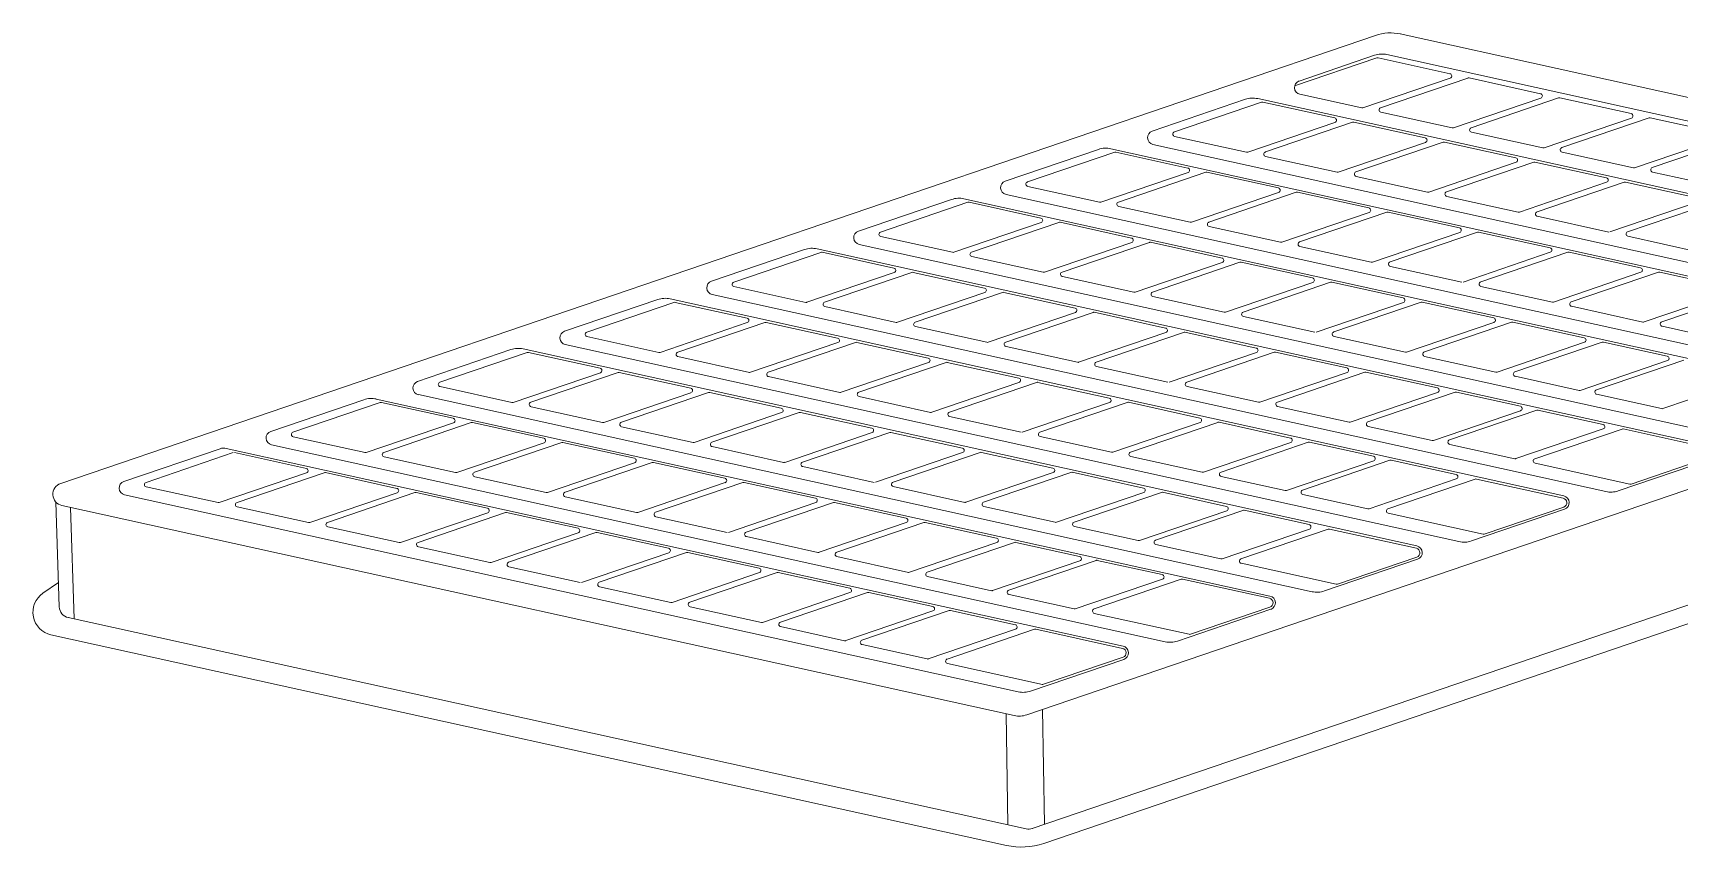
# Model space of a CAD drawing. Extents: x 2510 to 2656, y 707 to 760.
# Drawn here: x 2586.69 to 2591.79, y 741.33 to 743.85 of the extents above; entities that cross this region are included whole.
import ezdxf

# ---------------------------------------------------------------- set-up
doc = ezdxf.new("R2010")
doc.units = 0
doc.header["$MEASUREMENT"] = 0
doc.layers.get('0').update_dxf_attribs({"linetype": 'CONTINUOUS', "lineweight": 20})

msp = doc.modelspace()

# ---------------------------------------------------------------- linework, layer by layer
at = {"color": 141, "linetype": 'ByBlock'}
for p, q in [((2586.7784, 742.4564), (2590.8462, 743.8431)), ((2590.9228, 743.8474), (2593.7255, 743.2292)), ((2590.6097, 743.7019), (2590.8432, 743.7815)), ((2590.8815, 743.7836), (2593.5965, 743.1847)), ((2590.5958, 743.6865), (2590.8504, 743.7733)), ((2590.8542, 743.7735), (2591.0765, 743.7245)), ((2591.0772, 743.7108), (2590.8073, 743.6188)), ((2591.1319, 743.7112), (2590.8619, 743.6192)), ((2591.1357, 743.7114), (2591.3566, 743.6627)), ((2590.1552, 743.5469), (2590.4434, 743.6452)), ((2590.2238, 743.5443), (2590.4938, 743.6363)), ((2590.4817, 743.6473), (2593.2464, 743.0375)), ((2590.4976, 743.6365), (2590.7198, 743.5875)), ((2590.612, 743.6608), (2590.8035, 743.6186)), ((2591.3574, 743.649), (2591.0874, 743.557)), ((2591.412, 743.6494), (2591.1421, 743.5574)), ((2591.4158, 743.6496), (2591.6368, 743.6009)), ((2590.7206, 743.5738), (2590.4506, 743.4818)), ((2590.7752, 743.5742), (2590.5053, 743.4822)), ((2590.7791, 743.5745), (2591, 743.5257)), ((2590.8627, 743.6055), (2591.0836, 743.5568)), ((2591.6375, 743.5872), (2591.3676, 743.4952)), ((2591.6922, 743.5876), (2591.4222, 743.4956)), ((2591.696, 743.5878), (2591.9169, 743.5391)), ((2590.2246, 743.5306), (2590.4468, 743.4816)), ((2591.1428, 743.5437), (2591.3638, 743.495)), ((2591.9177, 743.5254), (2591.6477, 743.4334)), ((2591.9723, 743.5258), (2591.7024, 743.4338)), ((2589.7007, 743.392), (2589.9889, 743.4903)), ((2589.7693, 743.3894), (2590.0393, 743.4814)), ((2590.0272, 743.4924), (2592.7919, 742.8825)), ((2590.0431, 743.4816), (2590.2653, 743.4326)), ((2590.1575, 743.5059), (2592.9221, 742.896)), ((2590.506, 743.4685), (2590.727, 743.4198)), ((2591.0007, 743.512), (2590.7308, 743.42)), ((2591.0554, 743.5124), (2590.7854, 743.4204)), ((2591.0592, 743.5127), (2591.2801, 743.4639)), ((2591.423, 743.4819), (2591.6439, 743.4332)), ((2590.2661, 743.4189), (2589.9961, 743.3269)), ((2590.3207, 743.4193), (2590.0508, 743.3273)), ((2590.3246, 743.4195), (2590.5455, 743.3708)), ((2591.2809, 743.4502), (2591.0109, 743.3582)), ((2591.3355, 743.4506), (2591.0656, 743.3586)), ((2591.3394, 743.4509), (2591.5603, 743.4021)), ((2591.7031, 743.4201), (2591.9241, 743.3714)), ((2589.7701, 743.3757), (2589.9923, 743.3266)), ((2590.7862, 743.4067), (2591.0071, 743.358)), ((2591.561, 743.3884), (2591.2911, 743.2964)), ((2591.6157, 743.3888), (2591.3457, 743.2968)), ((2591.6195, 743.3891), (2591.8404, 743.3403)), ((2589.2462, 743.2371), (2589.5345, 743.3353)), ((2589.3148, 743.2344), (2589.5848, 743.3265)), ((2589.5728, 743.3375), (2592.3374, 742.7276)), ((2589.5886, 743.3267), (2589.8109, 743.2776)), ((2589.703, 743.3509), (2592.4676, 742.7411)), ((2590.5463, 743.3571), (2590.2763, 743.2651)), ((2590.6009, 743.3575), (2590.3309, 743.2655)), ((2590.6047, 743.3577), (2590.8256, 743.309)), ((2591.0663, 743.3449), (2591.2873, 743.2962)), ((2591.8412, 743.3266), (2591.5712, 743.2346)), ((2591.8958, 743.3271), (2591.6259, 743.235)), ((2590.0515, 743.3136), (2590.2725, 743.2648)), ((2590.8264, 743.2953), (2590.5565, 743.2033)), ((2590.881, 743.2957), (2590.6111, 743.2037)), ((2590.8849, 743.2959), (2591.1058, 743.2472)), ((2591.3465, 743.2831), (2591.5674, 743.2344)), ((2589.3156, 743.2207), (2589.5378, 743.1717)), ((2589.8116, 743.264), (2589.5417, 743.1719)), ((2589.8662, 743.2644), (2589.5963, 743.1723)), ((2589.8701, 743.2646), (2590.091, 743.2158)), ((2590.3317, 743.2518), (2590.5526, 743.2031)), ((2591.1066, 743.2335), (2590.8366, 743.1415)), ((2591.1612, 743.2339), (2590.8912, 743.1419)), ((2591.165, 743.2341), (2591.3859, 743.1854)), ((2591.6266, 743.2213), (2591.8476, 743.1726)), ((2588.7917, 743.0821), (2589.08, 743.1804)), ((2588.8604, 743.0795), (2589.1303, 743.1715)), ((2589.1183, 743.1825), (2591.8829, 742.5727)), ((2589.1341, 743.1717), (2589.3564, 743.1227)), ((2589.2485, 743.196), (2592.0132, 742.5861)), ((2590.0918, 743.2022), (2589.8218, 743.1101)), ((2590.1464, 743.2026), (2589.8764, 743.1105)), ((2590.1502, 743.2028), (2590.3712, 743.154)), ((2590.6118, 743.19), (2590.8328, 743.1413)), ((2591.3867, 743.1717), (2591.1168, 743.0797)), ((2591.4413, 743.1721), (2591.1714, 743.0801)), ((2591.4452, 743.1723), (2591.6661, 743.1236)), ((2589.5971, 743.1586), (2589.818, 743.1099)), ((2590.3719, 743.1404), (2590.102, 743.0483)), ((2590.4266, 743.1408), (2590.1566, 743.0487)), ((2590.4304, 743.141), (2590.6513, 743.0923)), ((2590.892, 743.1282), (2591.1129, 743.0795)), ((2588.8611, 743.0658), (2589.0833, 743.0168)), ((2589.3571, 743.109), (2589.0872, 743.017)), ((2589.4118, 743.1094), (2589.1418, 743.0174)), ((2589.4156, 743.1096), (2589.6365, 743.0609)), ((2593.7331, 743.0923), (2589.7669, 741.7402)), ((2589.8772, 743.0968), (2590.0981, 743.0481)), ((2590.6521, 743.0786), (2590.3821, 742.9865)), ((2590.7067, 743.079), (2590.4368, 742.9869)), ((2590.7105, 743.0792), (2590.9315, 743.0305)), ((2591.1722, 743.0664), (2591.3931, 743.0177)), ((2591.6669, 743.1099), (2591.3969, 743.0179)), ((2591.7215, 743.1103), (2591.4515, 743.0183)), ((2591.7253, 743.1105), (2591.9463, 743.0618)), ((2588.3372, 742.9272), (2588.6255, 743.0254)), ((2588.4059, 742.9245), (2588.6758, 743.0166)), ((2588.6638, 743.0276), (2591.4284, 742.4177)), ((2588.6797, 743.0168), (2588.9019, 742.9678)), ((2588.794, 743.041), (2591.5587, 742.4312)), ((2589.6373, 743.0472), (2589.3673, 742.9552)), ((2589.6919, 743.0476), (2589.422, 742.9556)), ((2589.6957, 743.0478), (2589.9167, 742.9991)), ((2590.1574, 743.035), (2590.3783, 742.9863)), ((2590.9322, 743.0168), (2590.6623, 742.9247)), ((2590.9869, 743.0172), (2590.7169, 742.9251)), ((2590.9907, 743.0174), (2591.2116, 742.9687)), ((2591.947, 743.0481), (2591.6771, 742.9561)), ((2592.0016, 743.0485), (2591.7317, 742.9565)), ((2589.1426, 743.0037), (2589.3635, 742.955)), ((2589.9174, 742.9854), (2589.6475, 742.8934)), ((2589.9721, 742.9858), (2589.7021, 742.8938)), ((2589.9759, 742.986), (2590.1968, 742.9373)), ((2590.4375, 742.9733), (2590.6584, 742.9245)), ((2591.4523, 743.0046), (2591.6732, 742.9559)), ((2588.4066, 742.9109), (2588.6289, 742.8618)), ((2588.9026, 742.9541), (2588.6327, 742.862)), ((2588.9573, 742.9545), (2588.6873, 742.8625)), ((2588.9611, 742.9547), (2589.182, 742.906)), ((2589.4227, 742.9419), (2589.6436, 742.8932)), ((2590.1976, 742.9236), (2589.9276, 742.8316)), ((2590.2522, 742.924), (2589.9823, 742.832)), ((2590.256, 742.9242), (2590.477, 742.8755)), ((2590.7177, 742.9115), (2590.9386, 742.8627)), ((2591.2124, 742.955), (2590.9424, 742.8629)), ((2591.267, 742.9554), (2590.9971, 742.8633)), ((2591.2708, 742.9556), (2591.4918, 742.9069)), ((2591.7325, 742.9428), (2591.9301, 742.8992)), ((2587.8828, 742.7722), (2588.171, 742.8705)), ((2587.9514, 742.7696), (2588.2213, 742.8616)), ((2588.2093, 742.8726), (2590.9739, 742.2628)), ((2588.2252, 742.8619), (2588.4474, 742.8128)), ((2588.3395, 742.8861), (2591.1042, 742.2763)), ((2589.1828, 742.8923), (2588.9128, 742.8003)), ((2589.2374, 742.8927), (2588.9675, 742.8007)), ((2589.2413, 742.8929), (2589.4622, 742.8442)), ((2589.7029, 742.8801), (2589.9238, 742.8314)), ((2590.4777, 742.8618), (2590.2078, 742.7698)), ((2590.5324, 742.8622), (2590.2624, 742.7702)), ((2590.5362, 742.8625), (2590.7571, 742.8137)), ((2591.4925, 742.8932), (2591.2226, 742.8011)), ((2591.5472, 742.8936), (2591.2772, 742.8015)), ((2591.551, 742.8938), (2591.7486, 742.8502)), ((2588.6881, 742.8488), (2588.909, 742.8)), ((2589.4629, 742.8305), (2589.193, 742.7385)), ((2589.5176, 742.8309), (2589.2476, 742.7389)), ((2589.5214, 742.8311), (2589.7423, 742.7824)), ((2589.983, 742.8183), (2590.204, 742.7696)), ((2590.9978, 742.8497), (2591.2187, 742.8009)), ((2591.7494, 742.8365), (2591.4794, 742.7445)), ((2591.7994, 742.8379), (2591.5294, 742.7459)), ((2587.9521, 742.7559), (2588.1744, 742.7069)), ((2588.4482, 742.7991), (2588.1782, 742.7071)), ((2588.5028, 742.7996), (2588.2328, 742.7075)), ((2588.5066, 742.7998), (2588.7275, 742.751)), ((2588.9682, 742.787), (2589.1892, 742.7382)), ((2589.7431, 742.7687), (2589.4731, 742.6767)), ((2589.7977, 742.7691), (2589.5278, 742.6771)), ((2589.8016, 742.7693), (2590.0225, 742.7206)), ((2590.2632, 742.7565), (2590.4841, 742.7078)), ((2590.7579, 742.8), (2590.4879, 742.708)), ((2590.8125, 742.8004), (2590.5426, 742.7084)), ((2590.8164, 742.8007), (2591.0373, 742.7519)), ((2591.278, 742.7879), (2591.4756, 742.7443)), ((2592.005, 742.7801), (2591.7351, 742.6881)), ((2587.4283, 742.6173), (2587.7165, 742.7156)), ((2587.4969, 742.6147), (2587.7669, 742.7067)), ((2587.7548, 742.7177), (2590.5195, 742.1079)), ((2587.7707, 742.7069), (2587.9929, 742.6579)), ((2587.8851, 742.7312), (2590.6497, 742.1213)), ((2588.7283, 742.7373), (2588.4584, 742.6453)), ((2588.7829, 742.7378), (2588.513, 742.6457)), ((2588.7868, 742.738), (2589.0077, 742.6892)), ((2589.2484, 742.7252), (2589.4693, 742.6764)), ((2590.0233, 742.7069), (2589.7533, 742.6149)), ((2593.7838, 742.752), (2589.7843, 741.3885)), ((2590.0779, 742.7073), (2589.8079, 742.6153)), ((2593.8537, 742.7176), (2589.8196, 741.3423)), ((2590.0817, 742.7075), (2590.3026, 742.6588)), ((2591.038, 742.7382), (2590.7681, 742.6462)), ((2591.0927, 742.7386), (2590.8227, 742.6466)), ((2591.0965, 742.7389), (2591.2941, 742.6953)), ((2591.5302, 742.7322), (2591.7312, 742.6879)), ((2588.2336, 742.6938), (2588.4545, 742.6451)), ((2589.0085, 742.6755), (2588.7385, 742.5835)), ((2589.0631, 742.676), (2588.7931, 742.5839)), ((2589.0669, 742.6762), (2589.2879, 742.6274)), ((2589.5285, 742.6634), (2589.7495, 742.6146)), ((2590.5433, 742.6947), (2590.7643, 742.646)), ((2591.2949, 742.6816), (2591.025, 742.5895)), ((2591.3449, 742.683), (2591.0749, 742.591)), ((2591.3487, 742.6832), (2591.5498, 742.6389)), ((2587.9937, 742.6442), (2587.7237, 742.5522)), ((2588.0483, 742.6446), (2587.7783, 742.5526)), ((2588.0521, 742.6448), (2588.2731, 742.5961)), ((2588.5137, 742.632), (2588.7347, 742.5833)), ((2589.2886, 742.6137), (2589.0187, 742.5217)), ((2589.3432, 742.6142), (2589.0733, 742.5221)), ((2589.3471, 742.6144), (2589.568, 742.5656)), ((2590.3034, 742.6451), (2590.0335, 742.5531)), ((2590.358, 742.6455), (2590.0881, 742.5535)), ((2590.3619, 742.6457), (2590.5828, 742.597)), ((2590.8235, 742.6329), (2591.0211, 742.5893)), ((2591.5505, 742.6252), (2591.2806, 742.5331)), ((2591.6088, 742.6248), (2591.3388, 742.5328)), ((2591.6126, 742.625), (2591.8814, 742.5657)), ((2586.9738, 742.4624), (2587.2714, 742.5638)), ((2587.0424, 742.4597), (2587.3124, 742.5518)), ((2587.2906, 742.5649), (2590.065, 741.9529)), ((2587.3162, 742.552), (2587.5384, 742.503)), ((2587.4306, 742.5762), (2590.1952, 741.9664)), ((2587.4977, 742.601), (2587.7199, 742.552)), ((2588.2738, 742.5824), (2588.0039, 742.4904)), ((2588.3285, 742.5828), (2588.0585, 742.4908)), ((2588.3323, 742.583), (2588.5532, 742.5343)), ((2588.7939, 742.5702), (2589.0148, 742.5215)), ((2589.5688, 742.5519), (2589.2988, 742.4599)), ((2589.6234, 742.5524), (2589.3534, 742.4603)), ((2589.6272, 742.5526), (2589.8482, 742.5038)), ((2589.8087, 742.6016), (2590.0296, 742.5528)), ((2590.5836, 742.5833), (2590.3136, 742.4913)), ((2590.6382, 742.5837), (2590.3682, 742.4917)), ((2590.642, 742.5839), (2590.8397, 742.5403)), ((2591.0757, 742.5773), (2591.2767, 742.5329)), ((2587.7791, 742.5389), (2588, 742.4902)), ((2588.554, 742.5206), (2588.284, 742.4286)), ((2588.6086, 742.521), (2588.3387, 742.429)), ((2588.6124, 742.5212), (2588.8334, 742.4725)), ((2589.0741, 742.5084), (2589.295, 742.4597)), ((2590.0888, 742.5398), (2590.3098, 742.491)), ((2590.8404, 742.5266), (2590.5705, 742.4346)), ((2590.8904, 742.5281), (2590.6204, 742.436)), ((2590.8942, 742.5283), (2591.0953, 742.4839)), ((2591.3396, 742.5191), (2591.6332, 742.4543)), ((2591.8852, 742.5316), (2591.597, 742.4333)), ((2591.8829, 742.5383), (2591.637, 742.4545)), ((2587.5392, 742.4893), (2587.2692, 742.3972)), ((2587.5938, 742.4897), (2587.3239, 742.3976)), ((2587.5976, 742.4899), (2587.8186, 742.4412)), ((2588.0593, 742.4771), (2588.2802, 742.4284)), ((2588.8341, 742.4588), (2588.5642, 742.3668)), ((2588.8888, 742.4592), (2588.6188, 742.3672)), ((2588.8926, 742.4594), (2589.1135, 742.4107)), ((2589.8489, 742.4901), (2589.579, 742.3981)), ((2589.9036, 742.4906), (2589.6336, 742.3985)), ((2589.9074, 742.4908), (2590.1283, 742.442)), ((2590.369, 742.478), (2590.5666, 742.4344)), ((2591.096, 742.4702), (2590.8261, 742.3782)), ((2591.1543, 742.4699), (2590.8844, 742.3778)), ((2591.1581, 742.4701), (2591.4269, 742.4108)), ((2586.9761, 742.4213), (2589.7407, 741.8114)), ((2587.0432, 742.446), (2587.2654, 742.397)), ((2587.8193, 742.4275), (2587.5494, 742.3354)), ((2587.874, 742.4279), (2587.604, 742.3359)), ((2587.8778, 742.4281), (2588.0987, 742.3794)), ((2588.3394, 742.4153), (2588.5603, 742.3666)), ((2589.3542, 742.4466), (2589.5751, 742.3979)), ((2590.1291, 742.4284), (2589.8591, 742.3363)), ((2590.1837, 742.4288), (2589.9137, 742.3367)), ((2590.1875, 742.429), (2590.3852, 742.3854)), ((2590.6212, 742.4224), (2590.8223, 742.378)), ((2586.7638, 742.3985), (2586.7742, 742.0747)), ((2586.7822, 742.3879), (2589.7286, 741.738)), ((2586.8091, 742.382), (2586.8202, 742.0371)), ((2587.3246, 742.384), (2587.5456, 742.3352)), ((2588.0995, 742.3657), (2587.8295, 742.2736)), ((2588.1541, 742.3661), (2587.8842, 742.2741)), ((2588.1579, 742.3663), (2588.3789, 742.3176)), ((2588.6196, 742.3535), (2588.8405, 742.3048)), ((2589.1143, 742.397), (2588.8443, 742.305)), ((2589.1689, 742.3974), (2588.899, 742.3054)), ((2589.1727, 742.3976), (2589.3937, 742.3489)), ((2589.6344, 742.3848), (2589.8553, 742.3361)), ((2590.3859, 742.3717), (2590.116, 742.2797)), ((2590.4359, 742.3731), (2590.1659, 742.2811)), ((2590.4397, 742.3733), (2590.6408, 742.329)), ((2590.8851, 742.3641), (2591.1787, 742.2994)), ((2591.4307, 742.3767), (2591.1425, 742.2784)), ((2591.4284, 742.3834), (2591.1826, 742.2996)), ((2587.6048, 742.3222), (2587.8257, 742.2734)), ((2588.3796, 742.3039), (2588.1097, 742.2118)), ((2588.4343, 742.3043), (2588.1643, 742.2123)), ((2588.4381, 742.3045), (2588.659, 742.2558)), ((2589.3944, 742.3352), (2589.1245, 742.2432)), ((2589.4491, 742.3356), (2589.1791, 742.2436)), ((2589.4529, 742.3358), (2589.6738, 742.2871)), ((2589.9145, 742.323), (2590.1122, 742.2794)), ((2590.6416, 742.3153), (2590.3716, 742.2233)), ((2590.6998, 742.3149), (2590.4299, 742.2229)), ((2590.7037, 742.3151), (2590.9724, 742.2558)), ((2587.8849, 742.2604), (2588.1059, 742.2116)), ((2588.8997, 742.2917), (2589.1206, 742.243)), ((2589.6746, 742.2734), (2589.4046, 742.1814)), ((2589.7292, 742.2738), (2589.4593, 742.1818)), ((2589.733, 742.274), (2589.9307, 742.2304)), ((2590.1667, 742.2674), (2590.3678, 742.2231)), ((2588.1651, 742.1986), (2588.386, 742.1498)), ((2588.6598, 742.2421), (2588.3898, 742.15)), ((2588.7144, 742.2425), (2588.4445, 742.1505)), ((2588.7183, 742.2427), (2588.9392, 742.194)), ((2589.1799, 742.2299), (2589.4008, 742.1812)), ((2589.9315, 742.2168), (2589.6615, 742.1247)), ((2589.9814, 742.2182), (2589.7115, 742.1262)), ((2589.9852, 742.2184), (2590.1863, 742.1741)), ((2590.4306, 742.2092), (2590.7242, 742.1444)), ((2590.9762, 742.2217), (2590.688, 742.1235)), ((2590.9739, 742.2285), (2590.7281, 742.1446)), ((2586.7718, 742.1494), (2586.7235, 742.1163)), ((2588.9399, 742.1803), (2588.67, 742.0882)), ((2588.9946, 742.1807), (2588.7246, 742.0887)), ((2588.9984, 742.1809), (2589.2193, 742.1322)), ((2589.46, 742.1681), (2589.6577, 742.1245)), ((2590.1871, 742.1604), (2589.9171, 742.0683)), ((2590.2453, 742.16), (2589.9754, 742.0679)), ((2590.2492, 742.1602), (2590.5179, 742.1009)), ((2588.4452, 742.1368), (2588.6662, 742.088)), ((2589.2201, 742.1185), (2588.9501, 742.0264)), ((2589.2747, 742.1189), (2589.0048, 742.0269)), ((2589.2786, 742.1191), (2589.4762, 742.0755)), ((2589.7122, 742.1125), (2589.9133, 742.0681)), ((2588.7254, 742.075), (2588.9463, 742.0262)), ((2589.477, 742.0618), (2589.207, 741.9698)), ((2589.5269, 742.0633), (2589.257, 741.9712)), ((2589.5307, 742.0635), (2589.7318, 742.0191)), ((2589.9761, 742.0543), (2590.2698, 741.9895)), ((2590.5218, 742.0668), (2590.2335, 741.9685)), ((2590.5195, 742.0735), (2590.2736, 741.9897)), ((2586.8021, 742.0411), (2589.7652, 741.3875)), ((2589.0055, 742.0132), (2589.2032, 741.9696)), ((2589.7326, 742.0054), (2589.4626, 741.9134)), ((2589.7908, 742.005), (2589.5209, 741.913)), ((2589.7947, 742.0053), (2590.0634, 741.946)), ((2586.7484, 741.988), (2589.7046, 741.3359)), ((2589.2577, 741.9575), (2589.4588, 741.9132)), ((2589.5217, 741.8993), (2589.8153, 741.8346)), ((2590.0673, 741.9118), (2589.779, 741.8136)), ((2590.065, 741.9186), (2589.8191, 741.8348)), ((2589.7031, 741.7436), (2589.7087, 741.3999)), ((2589.8162, 741.757), (2589.822, 741.4014))]:
    msp.add_line(p, q, dxfattribs=at)
for centre, radius, start, end in [((2590.8922, 743.7084), 0.1424, 77.5605, 108.8246), ((2590.8662, 743.7141), 0.0712, 77.5605, 108.8246), ((2590.8527, 743.7666), 0.00712, 77.5605, 108.8246), ((2591.0749, 743.7175), 0.00712, 288.8246, 77.5605), ((2590.6166, 743.6817), 0.0214, 108.8246, 257.5605), ((2591.1342, 743.7045), 0.00712, 77.5605, 108.8246), ((2590.4664, 743.5778), 0.0712, 77.5605, 108.8246), ((2590.4961, 743.6296), 0.00712, 77.5605, 108.8246), ((2591.3551, 743.6557), 0.00712, 288.8246, 77.5605), ((2591.4143, 743.6427), 0.00712, 77.5605, 108.8246), ((2590.7183, 743.5806), 0.00712, 288.8246, 77.5605), ((2590.7775, 743.5675), 0.00712, 77.5605, 108.8246), ((2590.805, 743.6255), 0.00712, 257.5605, 288.8246), ((2590.8642, 743.6124), 0.00712, 108.8246, 257.5605), ((2591.6352, 743.5939), 0.00712, 288.8246, 77.5605), ((2591.6945, 743.5809), 0.00712, 77.5605, 108.8246), ((2590.1621, 743.5267), 0.0214, 108.8246, 257.5605), ((2590.2261, 743.5376), 0.00712, 108.8246, 257.5605), ((2590.9984, 743.5188), 0.00712, 288.8246, 77.5605), ((2591.0851, 743.5637), 0.00712, 257.5605, 288.8246), ((2591.1444, 743.5506), 0.00712, 108.8246, 257.5605), ((2590.0119, 743.4229), 0.0712, 77.5605, 108.8246), ((2590.0416, 743.4746), 0.00712, 77.5605, 108.8246), ((2590.4483, 743.4885), 0.00712, 257.5605, 288.8246), ((2590.5076, 743.4755), 0.00712, 108.8246, 257.5605), ((2591.0577, 743.5057), 0.00712, 77.5605, 108.8246), ((2591.3653, 743.5019), 0.00712, 257.5605, 288.8246), ((2591.4245, 743.4889), 0.00712, 108.8246, 257.5605), ((2590.2638, 743.4256), 0.00712, 288.8246, 77.5605), ((2590.323, 743.4126), 0.00712, 77.5605, 108.8246), ((2590.7285, 743.4267), 0.00712, 257.5605, 288.8246), ((2590.7877, 743.4137), 0.00712, 108.8246, 257.5605), ((2591.2786, 743.457), 0.00712, 288.8246, 77.5605), ((2591.3378, 743.4439), 0.00712, 77.5605, 108.8246), ((2591.6454, 743.4401), 0.00712, 257.5605, 288.8246), ((2591.7047, 743.4271), 0.00712, 108.8246, 257.5605), ((2589.7076, 743.3718), 0.0214, 108.8246, 257.5605), ((2589.7716, 743.3826), 0.00712, 108.8246, 257.5605), ((2590.544, 743.3638), 0.00712, 288.8246, 77.5605), ((2591.5587, 743.3952), 0.00712, 288.8246, 77.5605), ((2591.618, 743.3821), 0.00712, 77.5605, 108.8246), ((2589.5574, 743.2679), 0.0712, 77.5605, 108.8246), ((2589.5871, 743.3197), 0.00712, 77.5605, 108.8246), ((2589.9939, 743.3336), 0.00712, 257.5605, 288.8246), ((2590.0531, 743.3205), 0.00712, 108.8246, 257.5605), ((2590.6032, 743.3508), 0.00712, 77.5605, 108.8246), ((2591.0086, 743.3649), 0.00712, 257.5605, 288.8246), ((2591.0679, 743.3519), 0.00712, 108.8246, 257.5605), ((2589.8093, 743.2707), 0.00712, 288.8246, 77.5605), ((2589.8685, 743.2576), 0.00712, 77.5605, 108.8246), ((2590.274, 743.2718), 0.00712, 257.5605, 288.8246), ((2590.3332, 743.2587), 0.00712, 108.8246, 257.5605), ((2590.8241, 743.302), 0.00712, 288.8246, 77.5605), ((2590.8833, 743.289), 0.00712, 77.5605, 108.8246), ((2591.2888, 743.3031), 0.00712, 257.5605, 288.8246), ((2591.348, 743.2901), 0.00712, 108.8246, 257.5605), ((2589.2531, 743.2168), 0.0214, 108.8246, 257.5605), ((2589.3171, 743.2277), 0.00712, 108.8246, 257.5605), ((2590.0895, 743.2089), 0.00712, 288.8246, 77.5605), ((2591.1043, 743.2402), 0.00712, 288.8246, 77.5605), ((2591.1635, 743.2272), 0.00712, 77.5605, 108.8246), ((2591.6282, 743.2283), 0.00712, 108.8246, 257.5605), ((2589.1029, 743.113), 0.0712, 77.5605, 108.8246), ((2589.1326, 743.1648), 0.00712, 77.5605, 108.8246), ((2589.5394, 743.1787), 0.00712, 257.5605, 288.8246), ((2589.5986, 743.1656), 0.00712, 108.8246, 257.5605), ((2590.1487, 743.1958), 0.00712, 77.5605, 108.8246), ((2590.5542, 743.21), 0.00712, 257.5605, 288.8246), ((2590.6134, 743.1969), 0.00712, 108.8246, 257.5605), ((2591.3844, 743.1784), 0.00712, 288.8246, 77.5605), ((2591.4436, 743.1654), 0.00712, 77.5605, 108.8246), ((2589.3548, 743.1158), 0.00712, 288.8246, 77.5605), ((2590.3696, 743.1471), 0.00712, 288.8246, 77.5605), ((2590.4288, 743.134), 0.00712, 77.5605, 108.8246), ((2590.8343, 743.1482), 0.00712, 257.5605, 288.8246), ((2590.8935, 743.1351), 0.00712, 108.8246, 257.5605), ((2591.6646, 743.1166), 0.00712, 288.8246, 77.5605), ((2588.7986, 743.0619), 0.0214, 108.8246, 257.5605), ((2588.8627, 743.0727), 0.00712, 108.8246, 257.5605), ((2589.4141, 743.1027), 0.00712, 77.5605, 108.8246), ((2589.8195, 743.1169), 0.00712, 257.5605, 288.8246), ((2589.8787, 743.1038), 0.00712, 108.8246, 257.5605), ((2590.6498, 743.0853), 0.00712, 288.8246, 77.5605), ((2590.709, 743.0722), 0.00712, 77.5605, 108.8246), ((2591.1737, 743.0733), 0.00712, 108.8246, 257.5605), ((2591.7238, 743.1036), 0.00712, 77.5605, 108.8246), ((2588.6485, 742.9581), 0.0712, 77.5605, 108.8246), ((2588.6781, 743.0098), 0.00712, 77.5605, 108.8246), ((2589.0849, 743.0237), 0.00712, 257.5605, 288.8246), ((2589.1441, 743.0107), 0.00712, 108.8246, 257.5605), ((2589.635, 743.054), 0.00712, 288.8246, 77.5605), ((2589.6942, 743.0409), 0.00712, 77.5605, 108.8246), ((2590.0997, 743.0551), 0.00712, 257.5605, 288.8246), ((2590.1589, 743.042), 0.00712, 108.8246, 257.5605), ((2590.9299, 743.0235), 0.00712, 288.8246, 77.5605), ((2590.9892, 743.0104), 0.00712, 77.5605, 108.8246), ((2591.3946, 743.0246), 0.00712, 257.5605, 288.8246), ((2591.4538, 743.0115), 0.00712, 108.8246, 257.5605), ((2588.9003, 742.9608), 0.00712, 288.8246, 77.5605), ((2589.9151, 742.9922), 0.00712, 288.8246, 77.5605), ((2589.9744, 742.9791), 0.00712, 77.5605, 108.8246), ((2590.3798, 742.9933), 0.00712, 257.5605, 288.8246), ((2590.439, 742.9802), 0.00712, 108.8246, 257.5605), ((2591.2101, 742.9617), 0.00712, 288.8246, 77.5605), ((2588.3441, 742.907), 0.0214, 108.8246, 257.5605), ((2588.4082, 742.9178), 0.00712, 108.8246, 257.5605), ((2588.9596, 742.9478), 0.00712, 77.5605, 108.8246), ((2589.365, 742.9619), 0.00712, 257.5605, 288.8246), ((2589.4243, 742.9489), 0.00712, 108.8246, 257.5605), ((2590.1953, 742.9304), 0.00712, 288.8246, 77.5605), ((2590.2545, 742.9173), 0.00712, 77.5605, 108.8246), ((2590.7192, 742.9184), 0.00712, 108.8246, 257.5605), ((2591.2693, 742.9486), 0.00712, 77.5605, 108.8246), ((2591.6748, 742.9628), 0.00712, 257.5605, 288.8246), ((2591.734, 742.9497), 0.00712, 108.8246, 257.5605), ((2588.194, 742.8031), 0.0712, 77.5605, 108.8246), ((2588.2236, 742.8549), 0.00712, 77.5605, 108.8246), ((2588.6304, 742.8688), 0.00712, 257.5605, 288.8246), ((2588.6896, 742.8557), 0.00712, 108.8246, 257.5605), ((2589.1805, 742.899), 0.00712, 288.8246, 77.5605), ((2589.2397, 742.886), 0.00712, 77.5605, 108.8246), ((2589.6452, 742.9001), 0.00712, 257.5605, 288.8246), ((2589.7044, 742.8871), 0.00712, 108.8246, 257.5605), ((2590.4754, 742.8686), 0.00712, 288.8246, 77.5605), ((2590.5347, 742.8555), 0.00712, 77.5605, 108.8246), ((2590.9401, 742.8697), 0.00712, 257.5605, 288.8246), ((2590.9994, 742.8566), 0.00712, 108.8246, 257.5605), ((2591.4902, 742.8999), 0.00712, 288.8246, 77.5605), ((2591.5495, 742.8868), 0.00712, 77.5605, 108.8246), ((2588.4459, 742.8059), 0.00712, 288.8246, 77.5605), ((2589.4607, 742.8372), 0.00712, 288.8246, 77.5605), ((2589.5199, 742.8242), 0.00712, 77.5605, 108.8246), ((2589.9253, 742.8383), 0.00712, 257.5605, 288.8246), ((2589.9846, 742.8253), 0.00712, 108.8246, 257.5605), ((2590.7556, 742.8068), 0.00712, 288.8246, 77.5605), ((2591.7471, 742.8432), 0.00712, 288.8246, 77.5605), ((2587.8897, 742.752), 0.0214, 108.8246, 257.5605), ((2587.9537, 742.7629), 0.00712, 108.8246, 257.5605), ((2588.5051, 742.7928), 0.00712, 77.5605, 108.8246), ((2588.9105, 742.807), 0.00712, 257.5605, 288.8246), ((2588.9698, 742.7939), 0.00712, 108.8246, 257.5605), ((2589.7408, 742.7754), 0.00712, 288.8246, 77.5605), ((2589.8, 742.7624), 0.00712, 77.5605, 108.8246), ((2590.2647, 742.7635), 0.00712, 108.8246, 257.5605), ((2590.8148, 742.7937), 0.00712, 77.5605, 108.8246), ((2591.2203, 742.8079), 0.00712, 257.5605, 288.8246), ((2591.2795, 742.7948), 0.00712, 108.8246, 257.5605), ((2587.7395, 742.6482), 0.0712, 77.5605, 108.8246), ((2587.7691, 742.7), 0.00712, 77.5605, 108.8246), ((2588.1759, 742.7138), 0.00712, 257.5605, 288.8246), ((2588.2351, 742.7008), 0.00712, 108.8246, 257.5605), ((2588.726, 742.7441), 0.00712, 288.8246, 77.5605), ((2588.7852, 742.731), 0.00712, 77.5605, 108.8246), ((2589.1907, 742.7452), 0.00712, 257.5605, 288.8246), ((2589.2499, 742.7321), 0.00712, 108.8246, 257.5605), ((2590.021, 742.7136), 0.00712, 288.8246, 77.5605), ((2590.0802, 742.7006), 0.00712, 77.5605, 108.8246), ((2590.4856, 742.7147), 0.00712, 257.5605, 288.8246), ((2590.5449, 742.7017), 0.00712, 108.8246, 257.5605), ((2591.0357, 742.745), 0.00712, 288.8246, 77.5605), ((2591.095, 742.7319), 0.00712, 77.5605, 108.8246), ((2591.4771, 742.7512), 0.00712, 257.5605, 288.8246), ((2591.5317, 742.7392), 0.00712, 108.8246, 257.5605), ((2587.9914, 742.6509), 0.00712, 288.8246, 77.5605), ((2589.0062, 742.6823), 0.00712, 288.8246, 77.5605), ((2589.0654, 742.6692), 0.00712, 77.5605, 108.8246), ((2589.4708, 742.6834), 0.00712, 257.5605, 288.8246), ((2589.5301, 742.6703), 0.00712, 108.8246, 257.5605), ((2590.3011, 742.6518), 0.00712, 288.8246, 77.5605), ((2591.2926, 742.6883), 0.00712, 288.8246, 77.5605), ((2591.3472, 742.6763), 0.00712, 77.5605, 108.8246), ((2591.7328, 742.6948), 0.00712, 257.5605, 288.8246), ((2591.7328, 742.6948), 0.00712, 257.5605, 288.8246), ((2587.4352, 742.5971), 0.0214, 108.8246, 257.5605), ((2587.4992, 742.6079), 0.00712, 108.8246, 257.5605), ((2588.0506, 742.6379), 0.00712, 77.5605, 108.8246), ((2588.4561, 742.6521), 0.00712, 257.5605, 288.8246), ((2588.5153, 742.639), 0.00712, 108.8246, 257.5605), ((2589.2863, 742.6205), 0.00712, 288.8246, 77.5605), ((2589.3455, 742.6074), 0.00712, 77.5605, 108.8246), ((2589.8102, 742.6085), 0.00712, 108.8246, 257.5605), ((2590.3603, 742.6388), 0.00712, 77.5605, 108.8246), ((2590.7658, 742.6529), 0.00712, 257.5605, 288.8246), ((2590.825, 742.6399), 0.00712, 108.8246, 257.5605), ((2591.5482, 742.6319), 0.00712, 288.8246, 77.5605), ((2591.6111, 742.6181), 0.00712, 77.5605, 108.8246), ((2587.2829, 742.5301), 0.0356, 77.5605, 108.8246), ((2587.7214, 742.5589), 0.00712, 257.5605, 288.8246), ((2587.7806, 742.5458), 0.00712, 108.8246, 257.5605), ((2588.2715, 742.5891), 0.00712, 288.8246, 77.5605), ((2588.3308, 742.5761), 0.00712, 77.5605, 108.8246), ((2588.7362, 742.5903), 0.00712, 257.5605, 288.8246), ((2588.7954, 742.5772), 0.00712, 108.8246, 257.5605), ((2589.5665, 742.5587), 0.00712, 288.8246, 77.5605), ((2589.6257, 742.5456), 0.00712, 77.5605, 108.8246), ((2590.0312, 742.5598), 0.00712, 257.5605, 288.8246), ((2590.0904, 742.5467), 0.00712, 108.8246, 257.5605), ((2590.5813, 742.59), 0.00712, 288.8246, 77.5605), ((2590.6405, 742.577), 0.00712, 77.5605, 108.8246), ((2591.0227, 742.5963), 0.00712, 257.5605, 288.8246), ((2591.0772, 742.5842), 0.00712, 108.8246, 257.5605), ((2587.5369, 742.496), 0.00712, 288.8246, 77.5605), ((2588.5517, 742.5273), 0.00712, 288.8246, 77.5605), ((2588.6109, 742.5143), 0.00712, 77.5605, 108.8246), ((2589.0164, 742.5285), 0.00712, 257.5605, 288.8246), ((2589.0756, 742.5154), 0.00712, 108.8246, 257.5605), ((2589.8466, 742.4969), 0.00712, 288.8246, 77.5605), ((2590.8381, 742.5334), 0.00712, 288.8246, 77.5605), ((2590.8927, 742.5213), 0.00712, 77.5605, 108.8246), ((2591.2783, 742.5399), 0.00712, 257.5605, 288.8246), ((2591.2783, 742.5399), 0.00712, 257.5605, 288.8246), ((2591.3411, 742.526), 0.00712, 108.8246, 257.5605), ((2586.7899, 742.4227), 0.0356, 108.8246, 257.5605), ((2586.9807, 742.4422), 0.0214, 108.8246, 257.5605), ((2587.0447, 742.453), 0.00712, 108.8246, 257.5605), ((2587.5961, 742.4829), 0.00712, 77.5605, 108.8246), ((2588.0016, 742.4971), 0.00712, 257.5605, 288.8246), ((2588.0608, 742.484), 0.00712, 108.8246, 257.5605), ((2588.8318, 742.4655), 0.00712, 288.8246, 77.5605), ((2588.8911, 742.4525), 0.00712, 77.5605, 108.8246), ((2589.3557, 742.4536), 0.00712, 108.8246, 257.5605), ((2589.9058, 742.4838), 0.00712, 77.5605, 108.8246), ((2590.3113, 742.498), 0.00712, 257.5605, 288.8246), ((2590.3705, 742.4849), 0.00712, 108.8246, 257.5605), ((2591.0937, 742.477), 0.00712, 288.8246, 77.5605), ((2591.1566, 742.4631), 0.00712, 77.5605, 108.8246), ((2591.6347, 742.4613), 0.00712, 257.5605, 288.8246), ((2587.817, 742.4342), 0.00712, 288.8246, 77.5605), ((2587.8763, 742.4211), 0.00712, 77.5605, 108.8246), ((2588.2817, 742.4353), 0.00712, 257.5605, 288.8246), ((2588.3409, 742.4223), 0.00712, 108.8246, 257.5605), ((2589.112, 742.4037), 0.00712, 288.8246, 77.5605), ((2590.1268, 742.4351), 0.00712, 288.8246, 77.5605), ((2590.186, 742.422), 0.00712, 77.5605, 108.8246), ((2590.5682, 742.4413), 0.00712, 257.5605, 288.8246), ((2590.6227, 742.4293), 0.00712, 108.8246, 257.5605), ((2591.4238, 742.3969), 0.0142, 288.8246, 77.5605), ((2591.4238, 742.3969), 0.0214, 288.8246, 77.5605), ((2591.574, 742.5007), 0.0712, 257.5605, 288.8246), ((2587.2669, 742.404), 0.00712, 257.5605, 288.8246), ((2587.3262, 742.3909), 0.00712, 108.8246, 257.5605), ((2588.0972, 742.3724), 0.00712, 288.8246, 77.5605), ((2588.1564, 742.3593), 0.00712, 77.5605, 108.8246), ((2588.5619, 742.3735), 0.00712, 257.5605, 288.8246), ((2588.6211, 742.3605), 0.00712, 108.8246, 257.5605), ((2589.1712, 742.3907), 0.00712, 77.5605, 108.8246), ((2589.3921, 742.342), 0.00712, 288.8246, 77.5605), ((2589.5767, 742.4049), 0.00712, 257.5605, 288.8246), ((2589.6359, 742.3918), 0.00712, 108.8246, 257.5605), ((2590.3836, 742.3784), 0.00712, 288.8246, 77.5605), ((2590.4382, 742.3664), 0.00712, 77.5605, 108.8246), ((2590.8238, 742.385), 0.00712, 257.5605, 288.8246), ((2590.8238, 742.385), 0.00712, 257.5605, 288.8246), ((2590.8867, 742.3711), 0.00712, 108.8246, 257.5605), ((2587.5471, 742.3422), 0.00712, 257.5605, 288.8246), ((2587.6063, 742.3291), 0.00712, 108.8246, 257.5605), ((2588.3773, 742.3106), 0.00712, 288.8246, 77.5605), ((2588.4366, 742.2975), 0.00712, 77.5605, 108.8246), ((2588.9013, 742.2987), 0.00712, 108.8246, 257.5605), ((2589.4514, 742.3289), 0.00712, 77.5605, 108.8246), ((2589.8568, 742.3431), 0.00712, 257.5605, 288.8246), ((2589.916, 742.33), 0.00712, 108.8246, 257.5605), ((2590.6393, 742.322), 0.00712, 288.8246, 77.5605), ((2590.7021, 742.3082), 0.00712, 77.5605, 108.8246), ((2591.1803, 742.3063), 0.00712, 257.5605, 288.8246), ((2587.8272, 742.2804), 0.00712, 257.5605, 288.8246), ((2587.8865, 742.2673), 0.00712, 108.8246, 257.5605), ((2588.6575, 742.2488), 0.00712, 288.8246, 77.5605), ((2589.6723, 742.2802), 0.00712, 288.8246, 77.5605), ((2589.7315, 742.2671), 0.00712, 77.5605, 108.8246), ((2590.1137, 742.2864), 0.00712, 257.5605, 288.8246), ((2590.1682, 742.2744), 0.00712, 108.8246, 257.5605), ((2590.9693, 742.2419), 0.0142, 288.8246, 77.5605), ((2590.9693, 742.2419), 0.0214, 288.8246, 77.5605), ((2591.1195, 742.3458), 0.0712, 257.5605, 288.8246), ((2588.1074, 742.2186), 0.00712, 257.5605, 288.8246), ((2588.1666, 742.2055), 0.00712, 108.8246, 257.5605), ((2588.7167, 742.2357), 0.00712, 77.5605, 108.8246), ((2589.1222, 742.2499), 0.00712, 257.5605, 288.8246), ((2589.1814, 742.2369), 0.00712, 108.8246, 257.5605), ((2589.9292, 742.2235), 0.00712, 288.8246, 77.5605), ((2589.9837, 742.2115), 0.00712, 77.5605, 108.8246), ((2590.3693, 742.23), 0.00712, 257.5605, 288.8246), ((2590.3693, 742.23), 0.00712, 257.5605, 288.8246), ((2590.4322, 742.2161), 0.00712, 108.8246, 257.5605), ((2588.4468, 742.1437), 0.00712, 108.8246, 257.5605), ((2588.9376, 742.187), 0.00712, 288.8246, 77.5605), ((2588.9969, 742.1739), 0.00712, 77.5605, 108.8246), ((2589.4023, 742.1881), 0.00712, 257.5605, 288.8246), ((2589.4616, 742.1751), 0.00712, 108.8246, 257.5605), ((2590.1848, 742.1671), 0.00712, 288.8246, 77.5605), ((2590.2476, 742.1532), 0.00712, 77.5605, 108.8246), ((2590.7258, 742.1514), 0.00712, 257.5605, 288.8246), ((2586.7638, 742.0576), 0.0712, 124.4446, 257.5605), ((2589.2178, 742.1252), 0.00712, 288.8246, 77.5605), ((2589.277, 742.1122), 0.00712, 77.5605, 108.8246), ((2589.6592, 742.1315), 0.00712, 257.5605, 288.8246), ((2589.7137, 742.1194), 0.00712, 108.8246, 257.5605), ((2590.5149, 742.087), 0.0142, 288.8246, 77.5605), ((2590.5149, 742.087), 0.0214, 288.8246, 77.5605), ((2590.665, 742.1909), 0.0712, 257.5605, 288.8246), ((2586.8098, 742.0759), 0.0356, 181.8371, 257.5605), ((2588.6677, 742.095), 0.00712, 257.5605, 288.8246), ((2588.7269, 742.0819), 0.00712, 108.8246, 257.5605), ((2589.4747, 742.0686), 0.00712, 288.8246, 77.5605), ((2589.5292, 742.0565), 0.00712, 77.5605, 108.8246), ((2589.9148, 742.0751), 0.00712, 257.5605, 288.8246), ((2589.9148, 742.0751), 0.00712, 257.5605, 288.8246), ((2589.9777, 742.0612), 0.00712, 108.8246, 257.5605), ((2588.9478, 742.0332), 0.00712, 257.5605, 288.8246), ((2589.0071, 742.0201), 0.00712, 108.8246, 257.5605), ((2589.7303, 742.0122), 0.00712, 288.8246, 77.5605), ((2589.7931, 741.9983), 0.00712, 77.5605, 108.8246), ((2589.2047, 741.9765), 0.00712, 257.5605, 288.8246), ((2589.2593, 741.9645), 0.00712, 108.8246, 257.5605), ((2590.0604, 741.9321), 0.0142, 288.8246, 77.5605), ((2590.0604, 741.9321), 0.0214, 288.8246, 77.5605), ((2590.2105, 742.0359), 0.0712, 257.5605, 288.8246), ((2590.2713, 741.9964), 0.00712, 257.5605, 288.8246), ((2589.4603, 741.9201), 0.00712, 257.5605, 288.8246), ((2589.4603, 741.9201), 0.00712, 257.5605, 288.8246), ((2589.5232, 741.9063), 0.00712, 108.8246, 257.5605), ((2589.7561, 741.881), 0.0712, 257.5605, 288.8246), ((2589.8168, 741.8415), 0.00712, 257.5605, 288.8246), ((2589.7439, 741.8075), 0.0712, 257.5605, 288.8246), ((2589.7729, 741.4222), 0.0356, 257.5605, 288.8246), ((2589.7506, 741.5445), 0.2136, 257.5605, 288.8246)]:
    msp.add_arc(centre, radius, start, end, dxfattribs=at)

doc.saveas('drawing.dxf')
